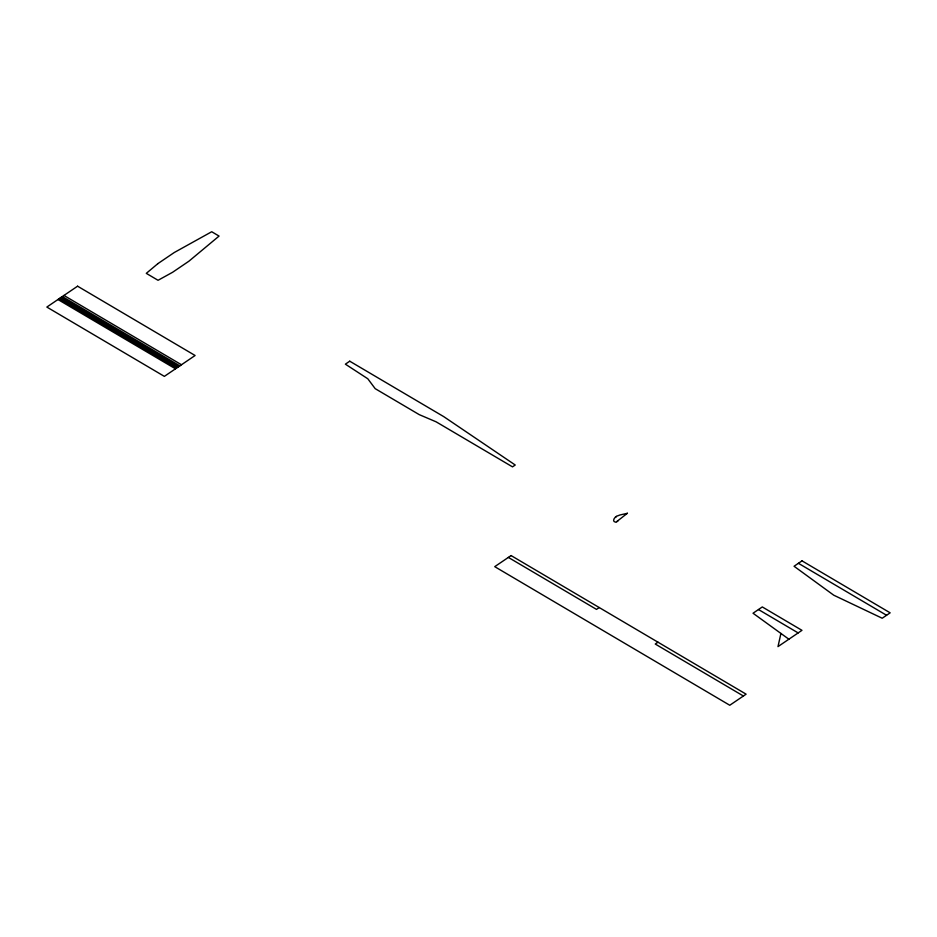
<?xml version="1.0" encoding="UTF-8"?>
<svg xmlns="http://www.w3.org/2000/svg" width="937" height="937" viewBox="0 0 937 937"><rect width="100%" height="100%" fill="white"/><g stroke="black" fill="none" stroke-linecap="round" stroke-linejoin="round"><path stroke-width="1.41" d="M780.919 633.447L777.991 646.612L801.967 630.332L762.296 606.942L753.032 613.231L788.884 639.21M627.427 513.23L616.195 522.026A10.752 3.643 26.9 0 1 615.644 522.202C611.041 521.569 615.293 515.772 618.279 515.631A101.524 34.388 26.9 0 1 619.978 514.975L627.31 513.324M599.223 607.539L596.494 609.39L508.358 557.41M657.973 642.185L655.256 644.035L743.392 696.004M617.858 521.031L616.792 521.722M615.668 517.083L616.464 516.556M798.418 563.301L886.554 615.269M758.49 609.542L798.148 632.92M63.962 295.448L181.473 364.751M62.322 296.56L179.834 365.863M61.233 297.298L178.744 366.601M60.144 298.036L177.655 367.339M59.054 298.786L176.566 368.077M57.965 299.524L175.477 368.815M157.908 263.613L146.301 273.358L158.048 280.292L172.595 272.28L188.946 261.177L219.059 236.077L211.715 231.744L174.259 252.521L157.908 263.613M77.584 286.195L46.85 307.067L164.362 376.369L195.095 355.498L77.584 286.195M349.735 361.202L345.378 364.165L367.796 378.759L375.187 388.656L419.249 414.634L436.115 421.826L512.504 466.86L515.233 465.01L443.751 416.637L349.735 361.202M511.087 555.571L494.736 566.662L729.771 705.256L746.11 694.165L511.087 555.571M802.013 560.853L794.061 566.264L833.766 595.206L882.197 618.233L890.15 612.833L802.013 560.853"/></g></svg>
